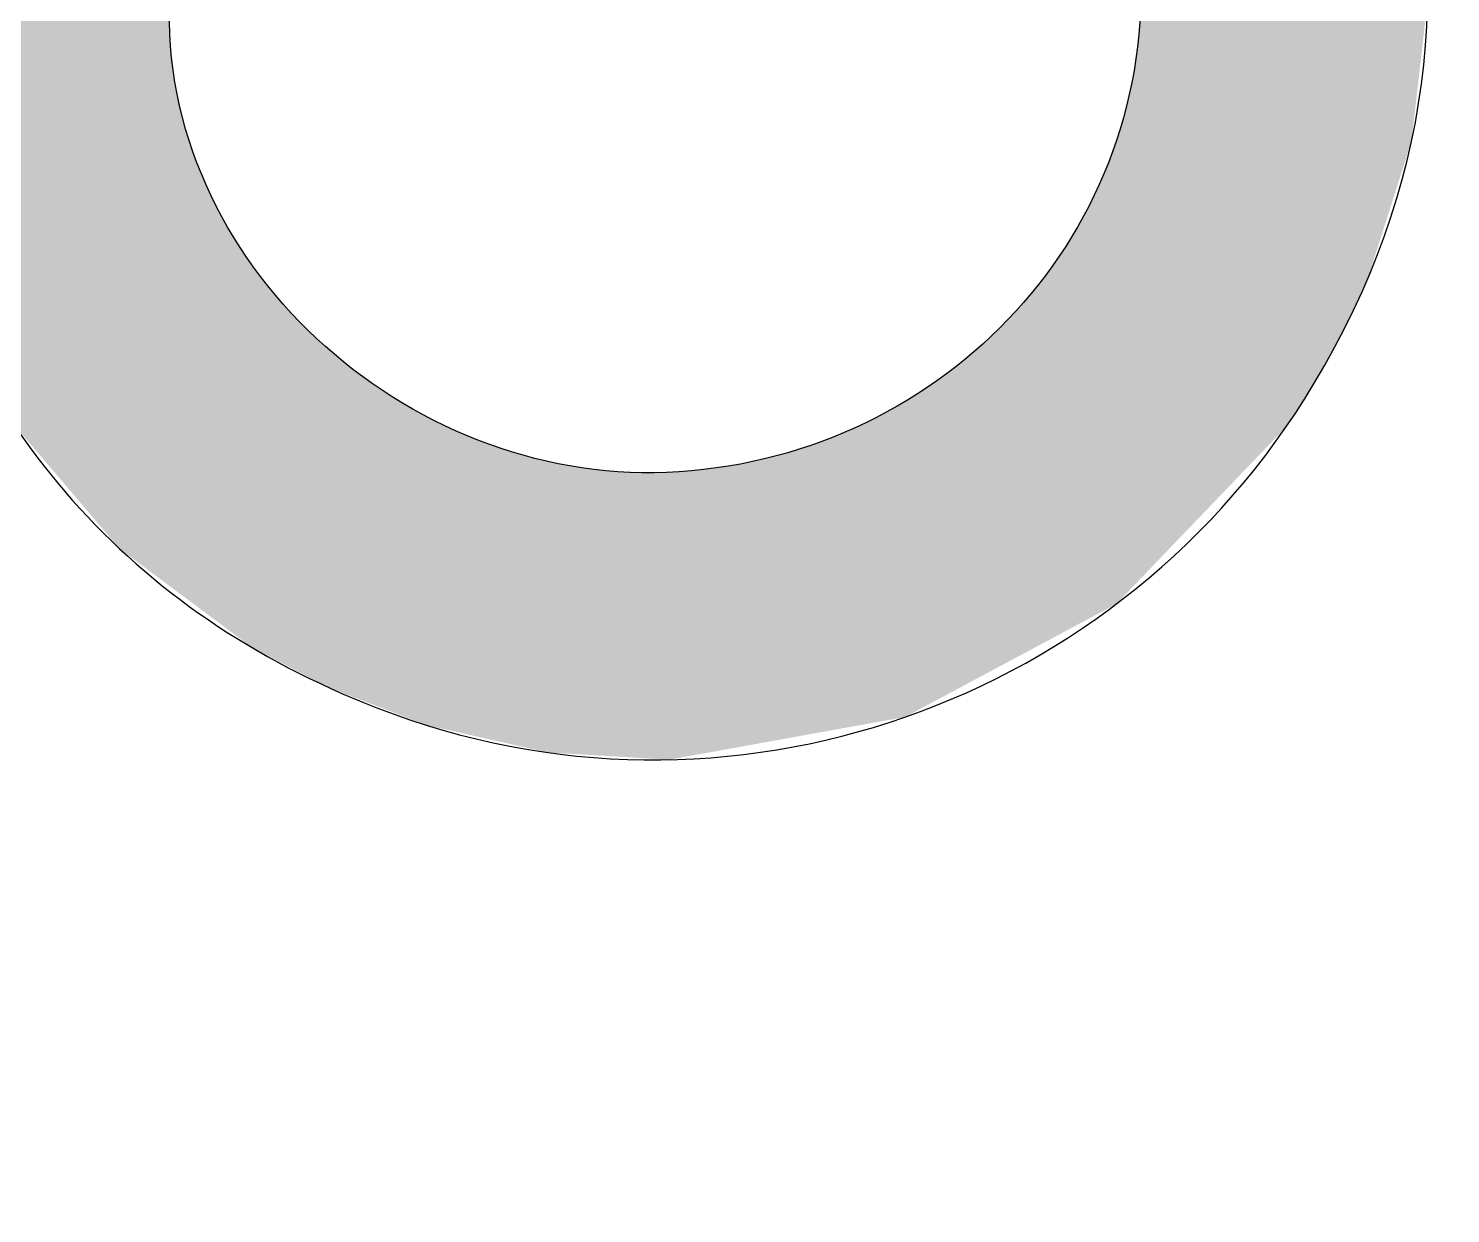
# Model space of a CAD drawing. Extents: x 30.9 to 73.6, y 20.2 to 62.9.
# Drawn here: x 41.97 to 53.01, y 41.57 to 50.77 of the extents above; entities that cross this region are included whole.
import ezdxf

# ---------------------------------------------------------------- set-up
doc = ezdxf.new("R2010")
doc.units = 0
doc.header["$MEASUREMENT"] = 0
doc.layers.add('_U_56FE_U_5C42_1', color=7, linetype='CONTINUOUS')

# ---------------------------------------------------------------- blocks, each defined once
blk = doc.blocks.new('*U0')
at = {"layer": '_U_56FE_U_5C42_1', "color": 7}
for points in [[(284.78, 466.56), (282.29, 611.2), (284.78, 612.97)], [(284.78, 533.54), (284.78, 612.97), (284.8, 534.87)], [(282.29, 468.42), (279.41, 608.22), (282.29, 611.2)], [(282.29, 468.42), (282.29, 611.2), (284.78, 466.56)], [(402.54, 467.48), (402.54, 611.97), (404.18, 469.19)], [(404.18, 469.19), (402.54, 611.97), (404.18, 610.54)], [(404.18, 469.19), (404.18, 610.54), (404.39, 469.41)], [(404.39, 469.41), (404.18, 610.54), (404.39, 610.37)], [(404.39, 469.41), (404.39, 610.37), (404.41, 469.43)], [(404.41, 469.43), (404.39, 610.37), (404.41, 610.35)], [(404.41, 469.43), (404.41, 610.35), (406.13, 471.23)], [(406.13, 471.23), (404.41, 610.35), (406.13, 608.84)], [(406.13, 471.23), (406.13, 608.84), (406.56, 471.68)], [(406.56, 471.68), (406.13, 608.84), (406.56, 608.46)], [(278.53, 471.29), (278, 606.76), (278.53, 607.31)], [(278.69, 471.11), (278.53, 607.31), (278.69, 607.47)], [(278.53, 471.29), (278.53, 607.31), (278.69, 471.11)], [(279.41, 470.57), (278.69, 607.47), (279.41, 608.22)], [(278.69, 471.11), (278.69, 607.47), (279.41, 470.57)], [(279.41, 470.57), (279.41, 608.22), (282.29, 468.42)], [(406.56, 471.68), (406.56, 608.46), (408.36, 473.55)], [(408.36, 473.55), (406.56, 608.46), (408.36, 606.89)], [(278, 471.92), (273.57, 602.18), (278, 606.76)], [(278, 471.92), (278, 606.76), (278.53, 471.29)], [(408.36, 473.55), (408.36, 606.89), (408.64, 473.84)], [(408.64, 473.84), (408.36, 606.89), (408.64, 606.65)], [(408.64, 473.84), (408.64, 606.65), (412.16, 477.51)], [(412.16, 477.51), (408.64, 606.65), (412.16, 603.58)], [(273.47, 477.23), (272.7, 601.28), (273.47, 602.08)], [(273.57, 477.11), (273.47, 602.08), (273.57, 602.18)], [(273.47, 477.23), (273.47, 602.08), (273.57, 477.11)], [(273.57, 477.11), (273.57, 602.18), (278, 471.92)], [(412.16, 477.51), (412.16, 603.58), (412.35, 477.71)], [(412.35, 477.71), (412.16, 603.58), (412.35, 603.41)], [(412.35, 477.71), (412.35, 603.41), (412.48, 477.85)], [(412.48, 477.85), (412.35, 603.41), (412.48, 603.24)], [(412.48, 477.85), (412.48, 603.24), (413.46, 478.86)], [(413.46, 478.86), (412.48, 603.24), (413.46, 601.95)], [(413.46, 478.86), (413.46, 601.95), (415.49, 480.99)], [(415.49, 480.99), (413.46, 601.95), (415.49, 599.27)], [(272.66, 478.18), (271.34, 599.87), (272.66, 601.24)], [(272.7, 478.14), (272.66, 601.24), (272.7, 601.28)], [(272.66, 478.18), (272.66, 601.24), (272.7, 478.14)], [(272.7, 478.14), (272.7, 601.28), (273.47, 477.23)], [(270.91, 480.24), (270.09, 598.05), (270.91, 599.24)], [(271.34, 479.74), (270.91, 599.24), (271.34, 599.87)], [(270.91, 480.24), (270.91, 599.24), (271.34, 479.74)], [(271.34, 479.74), (271.34, 599.87), (272.66, 478.18)], [(415.49, 480.99), (415.49, 599.27), (415.55, 481.04)], [(415.55, 481.04), (415.49, 599.27), (415.55, 599.2)], [(415.55, 481.04), (415.55, 599.2), (415.9, 481.41)], [(415.9, 481.41), (415.55, 599.2), (415.9, 598.73)], [(415.9, 481.41), (415.9, 598.73), (418.49, 484.11)], [(418.49, 484.11), (415.9, 598.73), (418.49, 595.31)], [(269.4, 482.01), (265.88, 591.89), (269.4, 597.05)], [(270.09, 481.2), (269.4, 597.05), (270.09, 598.05)], [(269.4, 482.01), (269.4, 597.05), (270.09, 481.2)], [(270.09, 481.2), (270.09, 598.05), (270.91, 480.24)], [(418.49, 484.11), (418.49, 595.31), (418.87, 484.5)], [(418.87, 484.5), (418.49, 595.31), (418.87, 594.82)], [(418.87, 484.5), (418.87, 594.82), (420.16, 485.85)], [(420.16, 485.85), (418.87, 594.82), (420.16, 593.12)], [(265.88, 486.15), (265.88, 591.89), (269.4, 482.01)], [(420.16, 485.85), (420.16, 593.12), (420.98, 487.14)], [(420.98, 487.14), (420.16, 593.12), (420.98, 592.03)], [(420.98, 487.14), (420.98, 592.03), (421.01, 487.19)], [(421.01, 487.19), (420.98, 592.03), (421.01, 591.99)], [(421.01, 487.19), (421.01, 591.99), (421.28, 487.61)], [(421.28, 487.61), (421.01, 591.99), (421.28, 591.63)], [(421.28, 487.61), (421.28, 591.63), (421.35, 487.71)], [(421.35, 487.71), (421.28, 591.63), (421.35, 591.54)], [(421.35, 487.71), (421.35, 591.54), (422.98, 490.27)], [(422.98, 490.27), (421.35, 591.54), (422.98, 589.39)], [(422.98, 490.27), (422.98, 589.39), (423.16, 490.56)], [(423.16, 490.56), (422.98, 589.39), (423.16, 589.15)], [(423.16, 490.56), (423.16, 589.15), (423.31, 490.79)], [(423.31, 490.79), (423.16, 589.15), (423.31, 588.84)], [(423.31, 490.79), (423.31, 588.84), (424, 491.86)], [(424, 491.86), (423.31, 588.84), (424, 587.41)], [(424, 491.86), (424, 587.41), (424.46, 492.69)], [(424.46, 492.69), (424, 587.41), (424.46, 586.44)], [(424.46, 492.69), (424.46, 586.44), (424.73, 493.17)], [(424.73, 493.17), (424.46, 586.44), (424.73, 585.89)], [(424.73, 493.17), (424.73, 585.89), (425.41, 494.38)], [(425.41, 494.38), (424.73, 585.89), (425.41, 584.47)], [(425.41, 494.38), (425.41, 584.47), (425.57, 494.66)], [(425.57, 494.66), (425.41, 584.47), (425.57, 584.14)], [(425.57, 494.66), (425.57, 584.14), (425.79, 495.07)], [(425.79, 495.07), (425.57, 584.14), (425.79, 583.66)], [(425.79, 495.07), (425.79, 583.66), (426.24, 495.86)], [(426.24, 495.86), (425.79, 583.66), (426.24, 582.73)], [(426.24, 495.86), (426.24, 582.73), (428.09, 499.73)], [(428.09, 499.73), (426.24, 582.73), (428.09, 578.88)], [(428.09, 499.73), (428.09, 578.88), (429.85, 503.42)], [(429.85, 503.42), (428.09, 578.88), (429.85, 575.21)], [(429.85, 503.42), (429.85, 575.21), (430.11, 503.96)], [(430.11, 503.96), (429.85, 575.21), (430.11, 574.67)], [(430.11, 503.96), (430.11, 574.67), (431.13, 507.17)], [(431.13, 507.17), (430.11, 574.67), (431.13, 572.54)], [(431.13, 507.17), (431.13, 572.54), (431.47, 508.24)], [(431.47, 508.24), (431.13, 572.54), (431.47, 571.27)], [(431.47, 508.24), (431.47, 571.27), (433.63, 515.02)], [(433.63, 515.02), (431.47, 571.27), (433.63, 563.29)], [(433.63, 515.02), (433.63, 563.29), (434.01, 516.21)], [(434.01, 516.21), (433.63, 563.29), (434.01, 561.88)], [(434.01, 516.21), (434.01, 561.88), (435.37, 520.5)], [(435.37, 520.5), (434.01, 561.88), (435.37, 556.84)], [(435.37, 520.5), (435.37, 556.84), (435.58, 522.33)], [(435.58, 522.33), (435.37, 556.84), (435.58, 556.06)], [(435.58, 522.33), (435.58, 556.06), (435.94, 525.41)], [(435.94, 525.41), (435.58, 556.06), (435.94, 554.74)], [(435.94, 525.41), (435.94, 554.74), (437.32, 537.44)], [(402.54, 467.48), (402.3, 533.47), (402.54, 539.49)], [(284.78, 466.56), (284.78, 533.54), (284.8, 466.55)], [(284.8, 466.55), (284.78, 533.54), (284.8, 533.39)], [(284.8, 466.55), (284.8, 533.39), (284.85, 466.51)], [(284.85, 466.51), (284.8, 533.39), (284.85, 532.85)], [(402.3, 467.23), (402.17, 532.57), (402.3, 533.47)], [(402.3, 467.23), (402.3, 533.47), (402.54, 467.48)], [(284.85, 466.51), (284.85, 532.85), (285.1, 466.32)], [(285.1, 466.32), (284.85, 532.85), (285.1, 530.56)], [(402.17, 467.1), (401.46, 527.62), (402.17, 532.57)], [(402.17, 467.1), (402.17, 532.57), (402.3, 467.23)], [(285.1, 466.32), (285.1, 530.56), (285.41, 466.09)], [(285.41, 466.09), (285.1, 530.56), (285.41, 527.68)], [(285.41, 466.09), (285.41, 527.68), (285.41, 466.09)], [(285.41, 466.09), (285.41, 527.68), (285.41, 527.68)], [(285.41, 466.09), (285.41, 527.68), (286.43, 465.33)], [(286.43, 465.33), (285.41, 527.68), (286.43, 523.19)], [(401.24, 466.13), (400.19, 522.55), (401.24, 526.75)], [(401.46, 466.36), (401.24, 526.75), (401.46, 527.62)], [(401.24, 466.13), (401.24, 526.75), (401.46, 466.36)], [(401.46, 466.36), (401.46, 527.62), (402.17, 467.1)], [(286.43, 465.33), (286.43, 523.19), (286.66, 465.16)], [(286.66, 465.16), (286.43, 523.19), (286.66, 522.2)], [(286.66, 465.16), (286.66, 522.2), (286.7, 465.13)], [(286.7, 465.13), (286.66, 522.2), (286.7, 522.01)], [(286.7, 465.13), (286.7, 522.01), (288.5, 463.78)], [(288.5, 463.78), (286.7, 522.01), (288.5, 516.87)], [(399.77, 464.6), (399.63, 520.85), (399.77, 521.24)], [(399.82, 464.64), (399.77, 521.24), (399.82, 521.35)], [(399.77, 464.6), (399.77, 521.24), (399.82, 464.64)], [(400.04, 464.88), (399.82, 521.35), (400.04, 521.98)], [(399.82, 464.64), (399.82, 521.35), (400.04, 464.88)], [(400.19, 465.03), (400.04, 521.98), (400.19, 522.55)], [(400.04, 464.88), (400.04, 521.98), (400.19, 465.03)], [(400.19, 465.03), (400.19, 522.55), (401.24, 466.13)], [(399.06, 464.12), (398.74, 518.4), (399.06, 519.27)], [(399.52, 464.36), (399.06, 519.27), (399.52, 520.53)], [(399.06, 464.12), (399.06, 519.27), (399.52, 464.36)], [(399.58, 464.39), (399.52, 520.53), (399.58, 520.7)], [(399.52, 464.36), (399.52, 520.53), (399.58, 464.39)], [(399.63, 464.45), (399.58, 520.7), (399.63, 520.85)], [(399.58, 464.39), (399.58, 520.7), (399.63, 464.45)], [(399.63, 464.45), (399.63, 520.85), (399.77, 464.6)], [(398.74, 463.95), (398.08, 516.58), (398.74, 518.4)], [(398.74, 463.95), (398.74, 518.4), (399.06, 464.12)], [(288.5, 463.78), (288.5, 516.87), (288.61, 463.7)], [(288.61, 463.7), (288.5, 516.87), (288.61, 516.56)], [(288.61, 463.7), (288.61, 516.56), (290.91, 461.99)], [(290.91, 461.99), (288.61, 516.56), (290.91, 511.76)], [(397.79, 463.44), (395.61, 511.44), (397.79, 515.97)], [(398.08, 463.59), (397.79, 515.97), (398.08, 516.58)], [(397.79, 463.44), (397.79, 515.97), (398.08, 463.59)], [(398.08, 463.59), (398.08, 516.58), (398.74, 463.95)], [(290.91, 461.99), (290.91, 511.76), (291.1, 461.85)], [(291.1, 461.85), (290.91, 511.76), (291.1, 511.36)], [(291.1, 461.85), (291.1, 511.36), (293.34, 460.17)], [(293.34, 460.17), (291.1, 511.36), (293.34, 507.69)], [(395.32, 462.12), (394.89, 510.26), (395.32, 510.96)], [(395.52, 462.22), (395.32, 510.96), (395.52, 511.29)], [(395.32, 462.12), (395.32, 510.96), (395.52, 462.22)], [(395.61, 462.27), (395.52, 511.29), (395.61, 511.44)], [(395.52, 462.22), (395.52, 511.29), (395.61, 462.27)], [(395.61, 462.27), (395.61, 511.44), (397.79, 463.44)], [(394.08, 461.45), (392.66, 506.59), (394.08, 508.93)], [(394.75, 461.81), (394.08, 508.93), (394.75, 510.02)], [(394.08, 461.45), (394.08, 508.93), (394.75, 461.81)], [(394.89, 461.89), (394.75, 510.02), (394.89, 510.26)], [(394.75, 461.81), (394.75, 510.02), (394.89, 461.89)], [(394.89, 461.89), (394.89, 510.26), (395.32, 462.12)], [(293.34, 460.17), (293.34, 507.69), (293.83, 459.81)], [(293.83, 459.81), (293.34, 507.69), (293.83, 506.9)], [(293.83, 459.81), (293.83, 506.9), (294.11, 459.6)], [(294.11, 459.6), (293.83, 506.9), (294.11, 506.44)], [(294.11, 459.6), (294.11, 506.44), (294.77, 459.1)], [(294.77, 459.1), (294.11, 506.44), (294.77, 505.57)], [(294.77, 459.1), (294.77, 505.57), (295, 458.99)], [(295, 458.99), (294.77, 505.57), (295, 505.28)], [(392.2, 460.44), (391.41, 504.92), (392.2, 505.97)], [(392.21, 460.45), (392.2, 505.97), (392.21, 505.99)], [(392.2, 460.44), (392.2, 505.97), (392.21, 460.45)], [(392.39, 460.55), (392.21, 505.99), (392.39, 506.23)], [(392.21, 460.45), (392.21, 505.99), (392.39, 460.55)], [(392.66, 460.69), (392.39, 506.23), (392.66, 506.59)], [(392.39, 460.55), (392.39, 506.23), (392.66, 460.69)], [(392.66, 460.69), (392.66, 506.59), (394.08, 461.45)], [(295, 458.99), (295, 505.28), (296.09, 458.42)], [(296.09, 458.42), (295, 505.28), (296.09, 503.84)], [(296.09, 458.42), (296.09, 503.84), (297.23, 457.83)], [(297.23, 457.83), (296.09, 503.84), (297.23, 502.34)], [(391.41, 460.02), (389.68, 502.62), (391.41, 504.92)], [(391.41, 460.02), (391.41, 504.92), (392.2, 460.44)], [(297.23, 457.83), (297.23, 502.34), (297.6, 457.63)], [(297.6, 457.63), (297.23, 502.34), (297.6, 501.85)], [(389.26, 458.87), (389.04, 501.82), (389.26, 502.06)], [(389.56, 459.03), (389.26, 502.06), (389.56, 502.46)], [(389.26, 458.87), (389.26, 502.06), (389.56, 459.03)], [(389.68, 459.1), (389.56, 502.46), (389.68, 502.62)], [(389.56, 459.03), (389.56, 502.46), (389.68, 459.1)], [(389.68, 459.1), (389.68, 502.62), (391.41, 460.02)], [(297.6, 457.63), (297.6, 501.85), (298.53, 457.15)], [(298.53, 457.15), (297.6, 501.85), (298.53, 500.85)], [(298.53, 457.15), (298.53, 500.85), (298.82, 457)], [(298.82, 457), (298.53, 500.85), (298.82, 500.53)], [(298.82, 457), (298.82, 500.53), (299.34, 456.72)], [(299.34, 456.72), (298.82, 500.53), (299.34, 499.97)], [(388.47, 458.45), (386.93, 499.51), (388.47, 501.2)], [(389.02, 458.74), (388.47, 501.2), (389.02, 501.79)], [(388.47, 458.45), (388.47, 501.2), (389.02, 458.74)], [(389.04, 458.76), (389.02, 501.79), (389.04, 501.82)], [(389.02, 458.74), (389.02, 501.79), (389.04, 458.76)], [(389.04, 458.76), (389.04, 501.82), (389.26, 458.87)], [(299.34, 456.72), (299.34, 499.97), (301.07, 455.83)], [(301.07, 455.83), (299.34, 499.97), (301.07, 498.11)], [(386, 457.13), (385.44, 497.88), (386, 498.49)], [(386.53, 457.41), (386, 498.49), (386.53, 499.07)], [(386, 457.13), (386, 498.49), (386.53, 457.41)], [(386.54, 457.42), (386.53, 499.08), (386.54, 499.09)], [(386.53, 457.41), (386.53, 499.07), (386.53, 499.08)], [(386.53, 457.41), (386.53, 499.08), (386.54, 457.42)], [(386.53, 457.41), (386.53, 499.07), (386.53, 457.41)], [(386.58, 457.44), (386.54, 499.09), (386.58, 499.12)], [(386.54, 457.42), (386.54, 499.09), (386.58, 457.44)], [(386.6, 457.45), (386.58, 499.12), (386.6, 499.15)], [(386.58, 457.44), (386.58, 499.12), (386.6, 457.45)], [(386.61, 457.46), (386.6, 499.15), (386.61, 499.16)], [(386.6, 457.45), (386.6, 499.15), (386.6, 457.45)], [(386.6, 457.45), (386.6, 499.15), (386.6, 499.15)], [(386.6, 457.45), (386.6, 499.15), (386.6, 457.45)], [(386.6, 457.45), (386.6, 499.15), (386.6, 499.15)], [(386.6, 457.45), (386.6, 499.15), (386.61, 457.46)], [(386.8, 457.56), (386.61, 499.16), (386.8, 499.37)], [(386.61, 457.46), (386.61, 499.16), (386.8, 457.56)], [(386.93, 457.62), (386.8, 499.37), (386.93, 499.51)], [(386.8, 457.56), (386.8, 499.37), (386.93, 457.62)], [(386.93, 457.62), (386.93, 499.51), (388.47, 458.45)], [(301.07, 455.83), (301.07, 498.11), (301.54, 455.58)], [(301.54, 455.58), (301.07, 498.11), (301.54, 497.61)], [(301.54, 455.58), (301.54, 497.61), (304.05, 454.27)], [(304.05, 454.27), (301.54, 497.61), (304.05, 495.37)], [(384.19, 456.16), (384.07, 496.65), (384.19, 496.75)], [(385.23, 456.72), (384.19, 496.75), (385.23, 497.69)], [(384.19, 456.16), (384.19, 496.75), (385.23, 456.72)], [(385.44, 456.83), (385.23, 497.69), (385.44, 497.88)], [(385.23, 456.72), (385.23, 497.69), (385.44, 456.83)], [(385.44, 456.83), (385.44, 497.88), (386, 457.13)], [(304.05, 454.27), (304.05, 495.37), (305.31, 453.79)], [(305.31, 453.79), (304.05, 495.37), (305.31, 494.24)], [(382.39, 455.2), (381.23, 494.07), (382.39, 495.12)], [(384.07, 456.1), (382.39, 495.12), (384.07, 496.65)], [(382.39, 455.2), (382.39, 495.12), (384.07, 456.1)], [(384.07, 456.1), (384.07, 496.65), (384.19, 456.16)], [(305.31, 453.79), (305.31, 494.24), (305.86, 453.57)], [(305.86, 453.57), (305.31, 494.24), (305.86, 493.75)], [(305.86, 453.57), (305.86, 493.75), (307.04, 453.12)], [(307.04, 453.12), (305.86, 493.75), (307.04, 492.89)], [(381.06, 454.48), (378.48, 492.02), (381.06, 493.94)], [(381.23, 454.57), (381.06, 493.94), (381.23, 494.07)], [(381.06, 454.48), (381.06, 493.94), (381.23, 454.57)], [(381.23, 454.57), (381.23, 494.07), (382.39, 455.2)], [(307.04, 453.12), (307.04, 492.89), (307.3, 453.02)], [(307.3, 453.02), (307.04, 492.89), (307.3, 492.7)], [(307.3, 453.02), (307.3, 492.7), (307.39, 452.98)], [(307.39, 452.98), (307.3, 492.7), (307.39, 492.63)], [(307.39, 452.98), (307.39, 492.63), (308.16, 452.69)], [(308.16, 452.69), (307.39, 492.63), (308.16, 492.07)], [(308.16, 452.69), (308.16, 492.07), (308.33, 452.62)], [(308.33, 452.62), (308.16, 492.07), (308.33, 491.94)], [(308.33, 452.62), (308.33, 491.94), (309.28, 452.25)], [(309.28, 452.25), (308.33, 491.94), (309.28, 491.24)], [(378.33, 453.03), (376.66, 490.67), (378.33, 491.91)], [(378.48, 453.1), (378.33, 491.91), (378.48, 492.02)], [(378.33, 453.03), (378.33, 491.91), (378.48, 453.1)], [(378.48, 453.1), (378.48, 492.02), (381.06, 454.48)], [(309.28, 452.25), (309.28, 491.24), (309.35, 452.23)], [(309.35, 452.23), (309.28, 491.24), (309.35, 491.19)], [(309.35, 452.23), (309.35, 491.19), (309.59, 452.13)], [(309.59, 452.13), (309.35, 491.19), (309.59, 491.01)], [(309.59, 452.13), (309.59, 491.01), (309.82, 452.04)], [(309.82, 452.04), (309.59, 491.01), (309.82, 490.84)], [(309.82, 452.04), (309.82, 490.84), (309.92, 452.01)], [(309.92, 452.01), (309.82, 490.84), (309.92, 490.77)], [(309.92, 452.01), (309.92, 490.77), (310.54, 451.77)], [(310.54, 451.77), (309.92, 490.77), (310.54, 490.31)], [(310.54, 451.77), (310.54, 490.31), (311.57, 451.37)], [(311.57, 451.37), (310.54, 490.31), (311.57, 489.7)], [(376.52, 452.06), (373.95, 489.02), (376.52, 490.58)], [(376.66, 452.13), (376.52, 490.58), (376.66, 490.67)], [(376.52, 452.06), (376.52, 490.58), (376.66, 452.13)], [(376.66, 452.13), (376.66, 490.67), (378.33, 453.03)], [(311.57, 451.37), (311.57, 489.7), (311.84, 451.27)], [(311.84, 451.27), (311.57, 489.7), (311.84, 489.54)], [(311.84, 451.27), (311.84, 489.54), (312, 451.2)], [(312, 451.2), (311.84, 489.54), (312, 489.44)], [(312, 451.2), (312, 489.44), (314.06, 450.41)], [(314.06, 450.41), (312, 489.44), (314.06, 488.21)], [(314.06, 450.41), (314.06, 488.21), (314.35, 450.3)], [(314.35, 450.3), (314.06, 488.21), (314.35, 488.03)], [(372.55, 450.43), (372.35, 488.05), (372.55, 488.17)], [(373.95, 450.68), (372.55, 488.17), (373.95, 489.02)], [(372.55, 450.43), (372.55, 488.17), (373.95, 450.68)], [(373.95, 450.68), (373.95, 489.02), (376.52, 452.06)], [(314.35, 450.3), (314.35, 488.03), (314.86, 450.1)], [(314.86, 450.1), (314.35, 488.03), (314.86, 487.73)], [(314.86, 450.1), (314.86, 487.73), (315.05, 450.03)], [(315.05, 450.03), (314.86, 487.73), (315.05, 487.62)], [(315.05, 450.03), (315.05, 487.62), (315.21, 449.97)], [(315.21, 449.97), (315.05, 487.62), (315.21, 487.52)], [(315.21, 449.97), (315.21, 487.52), (315.53, 449.84)], [(315.53, 449.84), (315.21, 487.52), (315.53, 487.33)], [(315.53, 449.84), (315.53, 487.33), (315.89, 449.7)], [(315.89, 449.7), (315.53, 487.33), (315.89, 487.16)], [(315.89, 449.7), (315.89, 487.16), (317.02, 449.45)], [(317.02, 449.45), (315.89, 487.16), (317.02, 486.62)], [(317.02, 449.45), (317.02, 486.62), (317.32, 449.38)], [(317.32, 449.38), (317.02, 486.62), (317.32, 486.47)], [(317.32, 449.38), (317.32, 486.47), (320.08, 448.76)], [(320.08, 448.76), (317.32, 486.47), (320.08, 485.16)], [(371.64, 450.26), (368.09, 485.92), (371.64, 487.64)], [(371.77, 450.29), (371.64, 487.64), (371.77, 487.7)], [(371.64, 450.26), (371.64, 487.64), (371.77, 450.29)], [(372.35, 450.39), (371.77, 487.7), (372.35, 488.05)], [(371.77, 450.29), (371.77, 487.7), (372.35, 450.39)], [(372.35, 450.39), (372.35, 488.05), (372.55, 450.43)], [(320.08, 448.76), (320.08, 485.16), (320.44, 448.68)], [(320.44, 448.68), (320.08, 485.16), (320.44, 484.99)], [(320.44, 448.68), (320.44, 484.99), (320.74, 448.61)], [(320.74, 448.61), (320.44, 484.99), (320.74, 484.85)], [(320.74, 448.61), (320.74, 484.85), (320.78, 448.6)], [(320.78, 448.6), (320.74, 484.85), (320.78, 484.82)], [(320.78, 448.6), (320.78, 484.82), (322.25, 448.27)], [(322.25, 448.27), (320.78, 484.82), (322.25, 484.29)], [(366.16, 449.27), (363.87, 484.18), (366.16, 485.03)], [(366.46, 449.33), (366.16, 485.03), (366.46, 485.14)], [(366.16, 449.27), (366.16, 485.03), (366.46, 449.33)], [(366.58, 449.35), (366.46, 485.14), (366.58, 485.19)], [(366.46, 449.33), (366.46, 485.14), (366.46, 449.33)], [(366.46, 449.33), (366.46, 485.14), (366.46, 485.14)], [(366.46, 449.33), (366.46, 485.14), (366.58, 449.35)], [(368.09, 449.62), (366.58, 485.19), (368.09, 485.92)], [(366.58, 449.35), (366.58, 485.19), (368.09, 449.62)], [(368.09, 449.62), (368.09, 485.92), (371.64, 450.26)], [(322.25, 448.27), (322.25, 484.29), (324.28, 447.81)], [(324.28, 447.81), (322.25, 484.29), (324.28, 483.55)], [(324.28, 447.81), (324.28, 483.55), (324.53, 447.76)], [(324.53, 447.76), (324.28, 483.55), (324.53, 483.46)], [(324.53, 447.76), (324.53, 483.46), (324.55, 447.75)], [(324.55, 447.75), (324.53, 483.46), (324.55, 483.45)], [(324.55, 447.75), (324.55, 483.45), (324.71, 447.71)], [(324.71, 447.71), (324.55, 483.45), (324.71, 483.4)], [(324.71, 447.71), (324.71, 483.4), (325.55, 447.53)], [(325.55, 447.53), (324.71, 483.4), (325.55, 483.09)], [(325.55, 447.53), (325.55, 483.09), (326.25, 447.37)], [(326.25, 447.37), (325.55, 483.09), (326.25, 482.84)], [(360.36, 448.22), (360.16, 482.91), (360.36, 482.96)], [(360.98, 448.34), (360.36, 482.96), (360.98, 483.13)], [(360.36, 448.22), (360.36, 482.96), (360.98, 448.34)], [(361.04, 448.35), (360.98, 483.13), (361.04, 483.14)], [(360.98, 448.34), (360.98, 483.13), (361.04, 448.35)], [(361.13, 448.36), (361.04, 483.14), (361.13, 483.17)], [(361.04, 448.35), (361.04, 483.14), (361.13, 448.36)], [(362.22, 448.56), (361.13, 483.17), (362.22, 483.57)], [(361.13, 448.36), (361.13, 483.17), (362.22, 448.56)], [(363.87, 448.86), (362.22, 483.57), (363.87, 484.18)], [(362.22, 448.56), (362.22, 483.57), (363.87, 448.86)], [(363.87, 448.86), (363.87, 484.18), (366.16, 449.27)], [(326.25, 447.37), (326.25, 482.84), (328.51, 446.86)], [(328.51, 446.86), (326.25, 482.84), (328.51, 482.26)], [(328.51, 446.86), (328.51, 482.26), (328.75, 446.81)], [(328.75, 446.81), (328.51, 482.26), (328.75, 482.2)], [(328.75, 446.81), (328.75, 482.2), (329.13, 446.72)], [(329.13, 446.72), (328.75, 482.2), (329.13, 482.11)], [(329.13, 446.72), (329.13, 482.11), (330.11, 446.5)], [(330.11, 446.5), (329.13, 482.11), (330.11, 481.86)], [(330.11, 446.5), (330.11, 481.86), (330.6, 446.39)], [(330.6, 446.39), (330.11, 481.86), (330.6, 481.73)], [(330.6, 446.39), (330.6, 481.73), (331.23, 446.35)], [(331.23, 446.35), (330.6, 481.73), (331.23, 481.57)], [(331.23, 446.35), (331.23, 481.57), (331.88, 446.31)], [(331.88, 446.31), (331.23, 481.57), (331.88, 481.41)], [(331.88, 446.31), (331.88, 481.41), (333.09, 446.24)], [(333.09, 446.24), (331.88, 481.41), (333.09, 481.23)], [(333.09, 446.24), (333.09, 481.23), (333.29, 446.23)], [(333.29, 446.23), (333.09, 481.23), (333.29, 481.2)], [(354.33, 447.13), (349.56, 480.71), (354.33, 481.48)], [(354.43, 447.15), (354.33, 481.48), (354.43, 481.5)], [(354.33, 447.13), (354.33, 481.48), (354.43, 447.15)], [(355.24, 447.3), (354.43, 481.5), (355.24, 481.63)], [(354.43, 447.15), (354.43, 481.5), (355.24, 447.3)], [(355.45, 447.34), (355.24, 481.63), (355.45, 481.66)], [(355.24, 447.3), (355.24, 481.63), (355.45, 447.34)], [(357.97, 447.79), (355.45, 481.66), (357.97, 482.33)], [(355.45, 447.34), (355.45, 481.66), (357.97, 447.79)], [(360.16, 448.19), (357.97, 482.33), (360.16, 482.91)], [(357.97, 447.79), (357.97, 482.33), (360.16, 448.19)], [(360.16, 448.19), (360.16, 482.91), (360.36, 448.22)], [(333.29, 446.23), (333.29, 481.2), (336, 446.07)], [(336, 446.07), (333.29, 481.2), (336, 480.8)], [(336, 446.07), (336, 480.8), (337.09, 446)], [(337.09, 446), (336, 480.8), (337.09, 480.64)], [(337.09, 446), (337.09, 480.64), (337.09, 446)], [(337.09, 446), (337.09, 480.64), (337.09, 480.64)], [(337.09, 446), (337.09, 480.64), (337.65, 445.97)], [(337.65, 445.97), (337.09, 480.64), (337.65, 480.55)], [(337.65, 445.97), (337.65, 480.55), (338.01, 445.95)], [(338.01, 445.95), (337.65, 480.55), (338.01, 480.54)], [(338.01, 445.95), (338.01, 480.54), (338.15, 445.94)], [(338.15, 445.94), (338.01, 480.54), (338.15, 480.53)], [(338.15, 445.94), (338.15, 480.53), (339.18, 445.88)], [(339.18, 445.88), (338.15, 480.53), (339.18, 480.49)], [(339.18, 445.88), (339.18, 480.49), (339.68, 445.85)], [(339.68, 445.85), (339.18, 480.49), (339.68, 480.47)], [(339.68, 445.85), (339.68, 480.47), (341.29, 445.75)], [(341.29, 445.75), (339.68, 480.47), (341.29, 480.41)], [(341.29, 445.75), (341.29, 480.41), (342.43, 445.69)], [(342.43, 445.69), (341.29, 480.41), (342.43, 480.36)], [(342.43, 445.69), (342.43, 480.36), (342.53, 445.68)], [(342.53, 445.68), (342.43, 480.36), (342.53, 480.36)], [(342.53, 445.68), (342.53, 480.36), (343.07, 445.65)], [(343.07, 445.65), (342.53, 480.36), (343.07, 480.34)], [(343.07, 445.65), (343.07, 480.34), (343.22, 445.64)], [(343.22, 445.64), (343.07, 480.34), (343.22, 480.33)], [(343.22, 445.64), (343.22, 480.33), (343.29, 445.64)], [(343.29, 445.64), (343.22, 480.33), (343.29, 480.33)], [(343.29, 445.64), (343.29, 480.33), (343.31, 445.63)], [(343.31, 445.63), (343.29, 480.33), (343.31, 480.33)], [(343.31, 445.63), (343.31, 480.33), (343.51, 445.62)], [(343.51, 445.62), (343.31, 480.33), (343.51, 480.32)], [(344.4, 445.57), (343.51, 480.32), (344.4, 480.38)], [(343.51, 445.62), (343.51, 480.32), (344.4, 445.57)], [(344.69, 445.55), (344.4, 480.38), (344.69, 480.4)], [(344.4, 445.57), (344.4, 480.38), (344.69, 445.55)], [(345.36, 445.51), (344.69, 480.4), (345.36, 480.44)], [(344.69, 445.55), (344.69, 480.4), (345.36, 445.51)], [(346.11, 445.65), (345.36, 480.44), (346.11, 480.49)], [(345.36, 445.51), (345.36, 480.44), (346.11, 445.65)], [(346.11, 445.65), (346.11, 480.49), (346.12, 445.65)], [(346.12, 445.65), (346.11, 480.49), (346.12, 480.49)], [(346.12, 445.65), (346.12, 480.49), (346.19, 445.66)], [(346.19, 445.66), (346.12, 480.49), (346.19, 480.49)], [(346.19, 445.66), (346.19, 480.49), (346.19, 445.66)], [(346.19, 445.66), (346.19, 480.49), (346.19, 480.49)], [(346.19, 445.66), (346.19, 480.49), (346.22, 445.67)], [(346.22, 445.67), (346.19, 480.49), (346.22, 480.49)], [(346.22, 445.67), (346.22, 480.49), (346.22, 445.67)], [(346.22, 445.67), (346.22, 480.49), (346.22, 480.49)], [(346.22, 445.67), (346.22, 480.49), (346.22, 445.67)], [(346.22, 445.67), (346.22, 480.49), (346.22, 480.49)], [(346.22, 445.67), (346.22, 480.49), (346.23, 445.67)], [(346.23, 445.67), (346.22, 480.49), (346.23, 480.49)], [(348.7, 446.12), (346.23, 480.49), (348.7, 480.65)], [(346.23, 445.67), (346.23, 480.49), (346.23, 445.67)], [(346.23, 445.67), (346.23, 480.49), (346.23, 480.49)], [(346.23, 445.67), (346.23, 480.49), (346.23, 445.67)], [(346.23, 445.67), (346.23, 480.49), (346.23, 480.49)], [(346.23, 445.67), (346.23, 480.49), (348.7, 446.12)], [(348.7, 446.12), (348.7, 480.65), (348.71, 446.12)], [(348.71, 446.12), (348.7, 480.65), (348.71, 480.65)], [(349.26, 446.22), (348.71, 480.65), (349.26, 480.69)], [(348.71, 446.12), (348.71, 480.65), (349.26, 446.22)], [(349.56, 446.27), (349.26, 480.69), (349.56, 480.71)], [(349.26, 446.22), (349.26, 480.69), (349.56, 446.27)], [(349.56, 446.27), (349.56, 480.71), (354.33, 447.13)]]:
    blk.add_solid(points, dxfattribs=at)

msp = doc.modelspace()

# ---------------------------------------------------------------- linework, layer by layer
at = {"layer": '_U_56FE_U_5C42_1'}
for points, knots in [([(73.625, 41.553), (73.583, 29.751), (63.986, 20.215), (52.236, 20.249), (40.487, 20.282), (30.907, 29.742), (30.933, 41.603), (30.959, 53.485), (40.48, 62.934), (52.348, 62.906), (64.14, 62.878), (73.58, 53.364), (73.625, 41.553)], [0, 0, 0, 0, 1, 1, 1, 2, 2, 2, 3, 3, 3, 4, 4, 4, 4]), ([(70.259, 48.1), (69.674, 49.69), (68.937, 51.117), (68.008, 52.448), (65.462, 56.095), (62.053, 58.566), (57.817, 59.887), (56.319, 60.354), (54.775, 60.604), (53.2, 60.673), (50.436, 60.792), (47.763, 60.367), (45.193, 59.35), (43.545, 58.698), (42.015, 57.823), (40.612, 56.734), (39.087, 55.55), (37.759, 54.179), (36.647, 52.599), (36.519, 52.419), (36.493, 52.303), (36.764, 52.303), (38.075, 52.301), (39.386, 52.299), (40.698, 52.313), (40.788, 52.314), (40.921, 52.422), (40.961, 52.512), (41.214, 53.083), (41.383, 53.699), (41.697, 54.232), (42.491, 55.583), (43.684, 56.474), (45.188, 56.894), (46.575, 57.281), (47.949, 57.188), (49.273, 56.581), (50.949, 55.813), (52.064, 54.536), (52.575, 52.781), (53.059, 51.121), (52.845, 49.516), (51.948, 48.017), (50.458, 45.526), (47.394, 44.439), (44.673, 45.499), (42.756, 46.245), (41.531, 47.661), (40.971, 49.649), (40.944, 49.746), (40.794, 49.874), (40.701, 49.875), (38.899, 49.888), (37.097, 49.89), (35.295, 49.875), (35.176, 49.874), (35.002, 49.749), (34.947, 49.636), (34.739, 49.207), (34.565, 48.762), (34.387, 48.319), (33.742, 46.716), (33.371, 45.042), (33.225, 43.33), (32.966, 40.315), (33.355, 37.376), (34.474, 34.553), (35.259, 32.572), (36.342, 30.763), (37.738, 29.146), (39.385, 27.238), (41.301, 25.663), (43.568, 24.555), (44.566, 24.068), (45.628, 23.711), (46.655, 23.281), (46.922, 23.169), (46.999, 23.237), (46.999, 23.509), (46.994, 25.247), (46.995, 26.985), (46.999, 28.722), (46.999, 28.912), (46.926, 28.985), (46.746, 29.058), (46.157, 29.297), (45.54, 29.505), (45.014, 29.848), (43.282, 30.98), (42.39, 32.622), (42.297, 34.682), (42.249, 35.733), (42.47, 36.744), (42.981, 37.666), (43.878, 39.287), (45.222, 40.334), (47.052, 40.728), (48.414, 41.021), (49.731, 40.873), (50.961, 40.231), (53.036, 39.148), (54.153, 37.415), (54.285, 35.074), (54.344, 34.012), (54.108, 32.996), (53.603, 32.059), (52.791, 30.553), (51.549, 29.556), (49.908, 29.078), (49.627, 28.996), (49.575, 28.864), (49.577, 28.607), (49.585, 26.891), (49.581, 25.174), (49.581, 23.458), (49.581, 22.6), (49.58, 22.585), (50.458, 22.518), (53.888, 22.254), (57.184, 22.755), (60.321, 24.217), (63.124, 25.524), (65.467, 27.399), (67.373, 29.826), (68.977, 31.868), (70.097, 34.156), (70.77, 36.66), (71.204, 38.273), (71.436, 39.921), (71.385, 41.591), (71.351, 42.697), (71.234, 43.801), (71.121, 44.902), (71.063, 45.469), (71.022, 45.471), (70.461, 45.471), (69.491, 45.471), (68.521, 45.471), (67.55, 45.471), (66.889, 45.471), (66.228, 45.468), (65.567, 45.473), (65.329, 45.475), (65.162, 45.436), (65.127, 45.143), (65.102, 44.937), (65.012, 44.733), (64.926, 44.54), (64.096, 42.689), (62.733, 41.455), (60.737, 40.987), (59.021, 40.584), (57.395, 40.85), (55.965, 41.882), (53.919, 43.36), (53.045, 45.379), (53.474, 47.891), (53.829, 49.968), (55.036, 51.444), (56.927, 52.299), (58.82, 53.155), (60.712, 53.007), (62.496, 51.937), (63.807, 51.151), (64.669, 49.986), (65.126, 48.528), (65.27, 48.068), (65.253, 48.063), (65.744, 48.063), (67.098, 48.063), (68.452, 48.062), (69.806, 48.064), (69.939, 48.064), (70.071, 48.084), (70.259, 48.1)], [0, 0, 0, 0, 1, 1, 1, 2, 2, 2, 3, 3, 3, 4, 4, 4, 5, 5, 5, 6, 6, 6, 7, 7, 7, 8, 8, 8, 9, 9, 9, 10, 10, 10, 11, 11, 11, 12, 12, 12, 13, 13, 13, 14, 14, 14, 15, 15, 15, 16, 16, 16, 17, 17, 17, 18, 18, 18, 19, 19, 19, 20, 20, 20, 21, 21, 21, 22, 22, 22, 23, 23, 23, 24, 24, 24, 25, 25, 25, 26, 26, 26, 27, 27, 27, 28, 28, 28, 29, 29, 29, 30, 30, 30, 31, 31, 31, 32, 32, 32, 33, 33, 33, 34, 34, 34, 35, 35, 35, 36, 36, 36, 37, 37, 37, 38, 38, 38, 39, 39, 39, 40, 40, 40, 41, 41, 41, 42, 42, 42, 43, 43, 43, 44, 44, 44, 45, 45, 45, 46, 46, 46, 47, 47, 47, 48, 48, 48, 49, 49, 49, 50, 50, 50, 51, 51, 51, 52, 52, 52, 53, 53, 53, 54, 54, 54, 55, 55, 55, 56, 56, 56, 57, 57, 57, 58, 58, 58, 58]), ([(43.072, 51.112), (42.921, 49.038), (44.818, 47.294), (46.824, 47.323), (48.916, 47.353), (50.627, 49.026), (50.601, 51.108), (50.575, 53.262), (48.943, 54.888), (46.797, 54.9), (44.736, 54.912), (42.933, 53.167), (43.072, 51.112)], [0, 0, 0, 0, 1, 1, 1, 2, 2, 2, 3, 3, 3, 4, 4, 4, 4])]:
    msp.add_open_spline(points, degree=3, knots=knots, dxfattribs=at)

# ---------------------------------------------------------------- block references
at = {"layer": '_U_56FE_U_5C42_1', "color": 7, "xscale": 0.06397625, "yscale": 0.06397625, "zscale": 0.06397625}
msp.add_blockref('*U0', (24.848, 16.594), dxfattribs=at)

doc.saveas('drawing.dxf')
